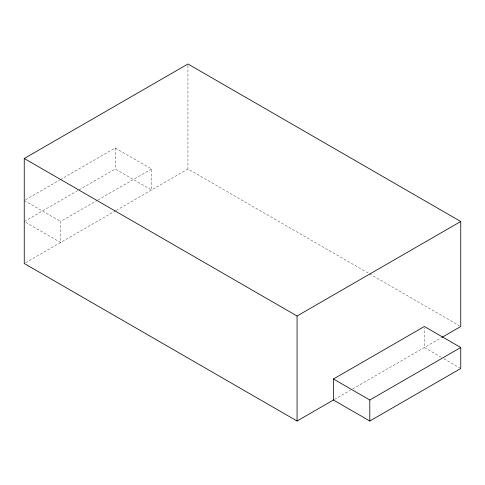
<?xml version="1.0" encoding="UTF-8"?>
<svg xmlns="http://www.w3.org/2000/svg" width="485" height="485" viewBox="0 0 485 485"><rect width="100%" height="100%" fill="white"/><g stroke="black" fill="none" stroke-linecap="round" stroke-linejoin="round"><path stroke-width="0.36" stroke-dasharray="2.42 1.82" d="M25.559 199.741L59.576 180.105M60.231 179.723L115.187 147.998L151.562 168.998L151.562 189.999L115.187 168.998L78.552 190.15M77.897 190.526L24.25 221.499L60.625 242.5L60.625 221.499L97.261 200.347M97.915 199.972L151.562 168.998M25.559 262.743L115.582 210.775M116.236 210.393L187.938 168.998L368.939 273.498M334.383 399.464L350.449 390.189M352.716 388.879L441.107 337.845M369.594 273.873L459.44 325.744M441.265 357.257L424.375 347.502L424.375 328.005M443.86 358.754L460.101 368.133M24.25 200.499L60.625 221.499M187.938 65.505L187.938 168.998M115.187 147.998L115.187 168.998"/><path stroke-width="0.73" d="M333.728 399.84L297.062 421.01L24.25 263.5L24.25 158.498L187.938 63.99L460.75 221.499L460.75 326.502L441.762 337.469M24.25 158.498L297.062 316.002L460.75 221.499M333.438 379.009L424.375 326.502L460.75 347.502L460.75 368.509L369.812 421.01L333.438 400.01L333.438 379.009L369.812 400.01L460.75 347.502M369.812 400.01L369.812 421.01M297.062 316.002L297.062 421.01"/></g></svg>
